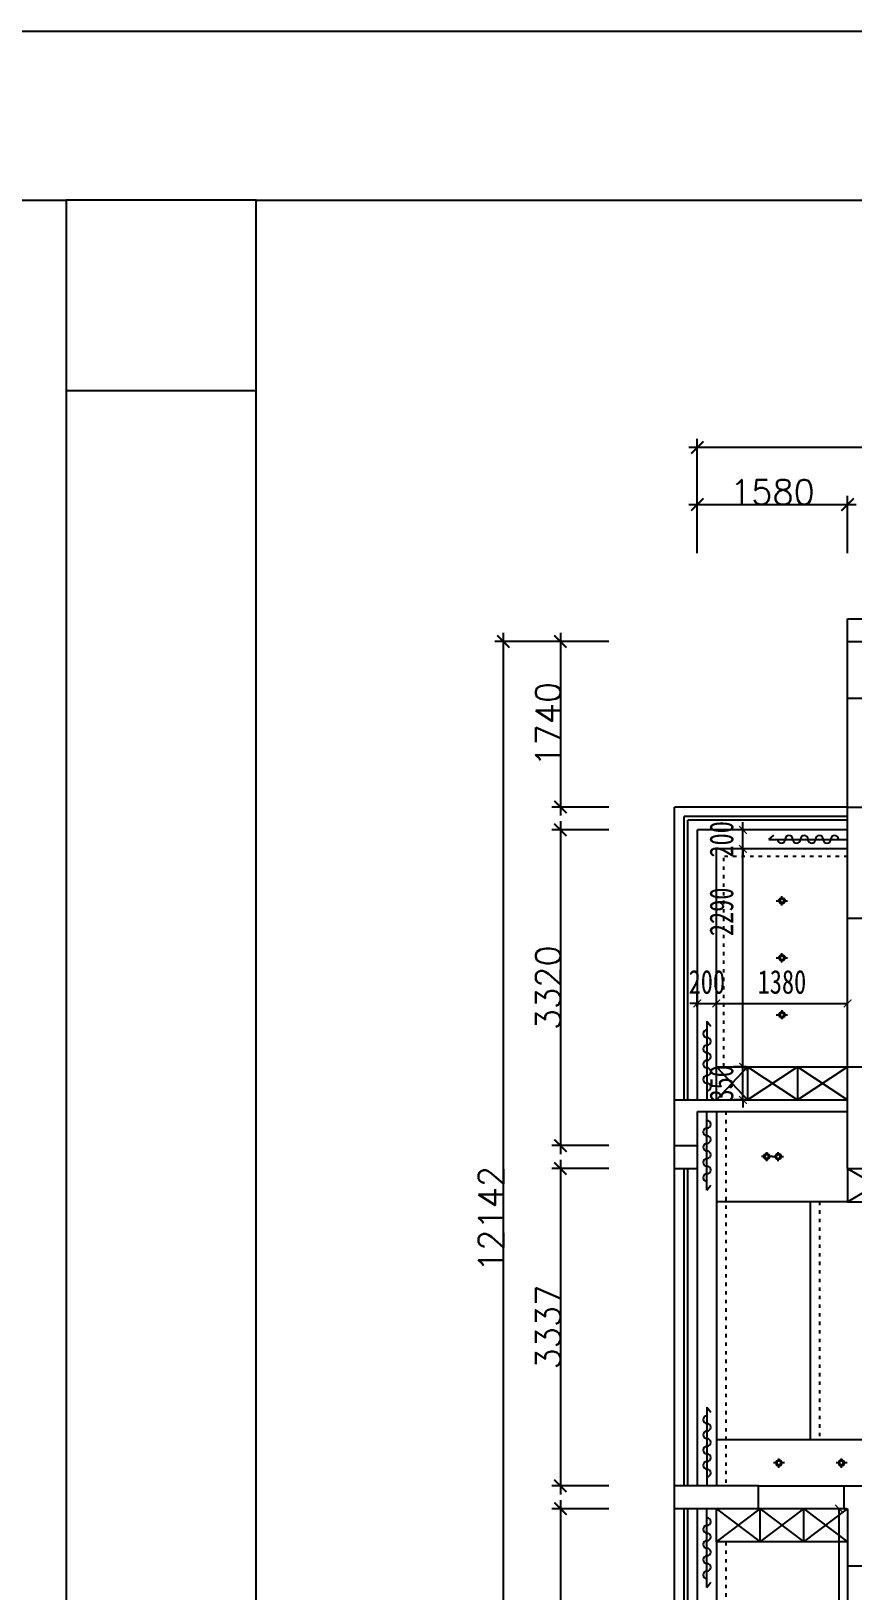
# Model space of a CAD drawing. Header units: millimetres. Extents: x -2231407 to 1513712, y -2704583 to 257.
# Drawn here: x 697244 to 705885, y -1352357 to -1335959 of the extents above; entities that cross this region are included whole.
import ezdxf

# ---------------------------------------------------------------- set-up
doc = ezdxf.new("R2010")
doc.units = ezdxf.units.MM
doc.linetypes.add('ACAD_ISO03W100', pattern=[30, 12, -18])
doc.layers.add('IBS-Refe', color=50, linetype='Continuous')
doc.styles.get("Standard").update_dxf_attribs({"font": 'txt', "bigfont": 'gbcbig.shx'})
doc.styles.add('说明文字', font='', dxfattribs={"width": 0.75})
doc.styles.get('说明文字').set_extended_font_data('SimSun')
doc.dimstyles.new('1--100', dxfattribs={"dimscale": 100, "dimtxt": 2.5, "dimasz": 0.8, "dimexe": 1, "dimexo": 0.1, "dimgap": 1, "dimtad": 3, "dimdec": 4, "dimrnd": 5, "dimzin": 0, "dimdsep": 46, "dimtxsty": '说明文字', "dimblk": 'ARCHTICK', "dimcen": 0.13, "dimazin": 0, "dimtfac": 1, "dimtdec": 4, "dimtix": 1, "dimtmove": 2, "dimatfit": 3, "dimldrblk": '0定义箭头', "dimfxl": 5, "dimfxlon": 1, "dimtvp": 1, "dimtolj": 1, "dimtzin": 0, "dimarcsym": 0})
doc.dimstyles.new('ISO-25$0', dxfattribs={"dimscale": 0, "dimtxt": 60, "dimasz": 30, "dimexe": 15, "dimexo": 15, "dimtad": 1, "dimdec": 4, "dimlunit": 6, "dimtxsty": 'Standard', "dimblk": 'ARCHTICK', "dimblk1": 'ARCHTICK', "dimblk2": 'ARCHTICK', "dimsah": 1, "dimcen": 3, "dimdle": 3, "dimse2": 1, "dimsd2": 1, "dimadec": 0, "dimazin": 0, "dimtfac": 1, "dimtdec": 4, "dimtmove": 0, "dimatfit": 3, "dimldrblk": 'DOT', "dimfxl": 1, "dimtolj": 1, "dimtzin": 0, "dimarcsym": 0})

# ---------------------------------------------------------------- blocks, each defined once
blk = doc.blocks.new('_ArchTick')
at = {"color": 0, "linetype": 'ByBlock', "const_width": 0.15}
blk.add_lwpolyline([(-0.5, -0.5), (0.5, 0.5)], dxfattribs=at)
blk = doc.blocks.new('*D395')
at = {"color": 250, "lineweight": -2}
for p, q in [((703320, -1342376), (702720, -1342376)), ((702810, -1342286), (702810, -1344206)), ((703320, -1344116), (702720, -1344116))]:
    blk.add_line(p, q, dxfattribs=at)
at = {"layer": 'Defpoints', "color": 0}
for p in [(703410, -1342376), (702810, -1344116), (703410, -1344116)]:
    blk.add_point(p, dxfattribs=at)
at = {"color": 250, "lineweight": -2, "xscale": 130, "yscale": 130, "zscale": 130}
for p, rotation in [((702810, -1342376), 90), ((702810, -1344116), 270)]:
    blk.add_blockref('_ArchTick', p, dxfattribs=dict(at, rotation=rotation))
at = {"color": 0, "insert": (702680, -1343246), "char_height": 260, "attachment_point": 5, "rotation": 90}
blk.add_mtext('1740', dxfattribs=at)
blk = doc.blocks.new('*D396')
at = {"color": 250, "lineweight": -2}
for p, q in [((703320, -1344356), (702720, -1344356)), ((702810, -1344266), (702810, -1347766)), ((703320, -1347676), (702720, -1347676))]:
    blk.add_line(p, q, dxfattribs=at)
at = {"layer": 'Defpoints', "color": 0}
for p in [(703410, -1344356), (702810, -1347676), (703410, -1347676)]:
    blk.add_point(p, dxfattribs=at)
at = {"color": 250, "lineweight": -2, "xscale": 130, "yscale": 130, "zscale": 130}
for p, rotation in [((702810, -1344356), 90), ((702810, -1347676), 270)]:
    blk.add_blockref('_ArchTick', p, dxfattribs=dict(at, rotation=rotation))
at = {"color": 0, "insert": (702680, -1346016), "char_height": 260, "attachment_point": 5, "rotation": 90}
blk.add_mtext('3320', dxfattribs=at)
blk = doc.blocks.new('*D397')
at = {"color": 250, "lineweight": -2}
for p, q in [((702810, -1347826), (702810, -1351343)), ((703320, -1347916), (702720, -1347916)), ((703320, -1351253), (702720, -1351253))]:
    blk.add_line(p, q, dxfattribs=at)
at = {"layer": 'Defpoints', "color": 0}
for p in [(703410, -1347916), (702810, -1351253), (703410, -1351253)]:
    blk.add_point(p, dxfattribs=at)
at = {"color": 250, "lineweight": -2, "xscale": 130, "yscale": 130, "zscale": 130}
for p, rotation in [((702810, -1347916), 90), ((702810, -1351253), 270)]:
    blk.add_blockref('_ArchTick', p, dxfattribs=dict(at, rotation=rotation))
at = {"color": 0, "insert": (702680, -1349584), "char_height": 260, "attachment_point": 5, "rotation": 90}
blk.add_mtext('3337', dxfattribs=at)
blk = doc.blocks.new('*D398')
at = {"color": 250, "lineweight": -2}
for p, q in [((702810, -1351403), (702810, -1354608)), ((703320, -1351493), (702720, -1351493)), ((703320, -1354518), (702720, -1354518))]:
    blk.add_line(p, q, dxfattribs=at)
at = {"layer": 'Defpoints', "color": 0}
for p in [(703410, -1351493), (702810, -1354518), (703410, -1354518)]:
    blk.add_point(p, dxfattribs=at)
at = {"color": 250, "lineweight": -2, "xscale": 130, "yscale": 130, "zscale": 130}
for p, rotation in [((702810, -1351493), 90), ((702810, -1354518), 270)]:
    blk.add_blockref('_ArchTick', p, dxfattribs=dict(at, rotation=rotation))
at = {"color": 0, "insert": (702680, -1353005), "char_height": 260, "attachment_point": 5, "rotation": 90}
blk.add_mtext('3025', dxfattribs=at)
blk = doc.blocks.new('*D399')
at = {"color": 250, "lineweight": -2}
for p, q in [((702720, -1342376), (702120, -1342376)), ((702210, -1354608), (702210, -1342286)), ((702720, -1354518), (702120, -1354518))]:
    blk.add_line(p, q, dxfattribs=at)
at = {"layer": 'Defpoints', "color": 0}
for p in [(702210, -1342376), (702810, -1342376), (702810, -1354518)]:
    blk.add_point(p, dxfattribs=at)
at = {"color": 250, "lineweight": -2, "xscale": 130, "yscale": 130, "zscale": 130}
for p, rotation in [((702210, -1342376), 90), ((702210, -1354518), 270)]:
    blk.add_blockref('_ArchTick', p, dxfattribs=dict(at, rotation=rotation))
at = {"color": 0, "insert": (702080, -1348447), "char_height": 260, "attachment_point": 5, "rotation": 90}
blk.add_mtext('12142', dxfattribs=at)
blk = doc.blocks.new('*D400')
at = {"color": 250, "lineweight": -2}
for p, q in [((704160, -1340936), (705920, -1340936)), ((704250, -1341446), (704250, -1340846)), ((705830, -1341446), (705830, -1340846))]:
    blk.add_line(p, q, dxfattribs=at)
at = {"layer": 'Defpoints', "color": 0}
for p in [(705830, -1340936), (704250, -1341536), (705830, -1341536)]:
    blk.add_point(p, dxfattribs=at)
at = {"color": 250, "lineweight": -2, "xscale": 130, "yscale": 130, "zscale": 130, "rotation": 180}
blk.add_blockref('_ArchTick', (704250, -1340936), dxfattribs=at)
at = {"color": 250, "lineweight": -2, "xscale": 130, "yscale": 130, "zscale": 130}
blk.add_blockref('_ArchTick', (705830, -1340936), dxfattribs=at)
at = {"color": 0, "insert": (705040, -1340805), "char_height": 260, "attachment_point": 5}
blk.add_mtext('1580', dxfattribs=at)
blk = doc.blocks.new('*D405')
at = {"color": 250, "lineweight": -2}
for p, q in [((704250, -1340846), (704250, -1340246)), ((715675, -1340846), (715675, -1340246)), ((715765, -1340336), (704160, -1340336))]:
    blk.add_line(p, q, dxfattribs=at)
at = {"layer": 'Defpoints', "color": 0}
for p in [(704250, -1340336), (704250, -1340936), (715675, -1340936)]:
    blk.add_point(p, dxfattribs=at)
at = {"color": 250, "lineweight": -2, "xscale": 130, "yscale": 130, "zscale": 130, "rotation": 180}
blk.add_blockref('_ArchTick', (704250, -1340336), dxfattribs=at)
at = {"color": 250, "lineweight": -2, "xscale": 130, "yscale": 130, "zscale": 130}
blk.add_blockref('_ArchTick', (715675, -1340336), dxfattribs=at)
at = {"color": 0, "insert": (709963, -1340205), "char_height": 260, "attachment_point": 5}
blk.add_mtext('11425', dxfattribs=at)
blk = doc.blocks.new('吸顶灯')
at = {"color": 54}
for p, q in [((-2231407, 4041173), (-2231407, 4041066)), ((-2231433, 4041040), (-2231557, 4041040)), ((-2231407, 4041013), (-2231407, 4040914)), ((-2231245, 4041040), (-2231380, 4041040))]:
    blk.add_line(p, q, dxfattribs=at)
for radius in [82.1, 57.5]:
    blk.add_circle((-2231407, 4041040), radius, dxfattribs=at)
blk = doc.blocks.new('*D413')
at = {"color": 1, "lineweight": -2, "ltscale": 3}
for p, q in [((705820, -1351493), (705639, -1351493)), ((705739, -1351493), (705739, -1354518)), ((705820, -1354518), (705639, -1354518))]:
    blk.add_line(p, q, dxfattribs=at)
at = {"layer": 'Defpoints', "color": 0, "ltscale": 3}
for p in [(705830, -1351493), (705739, -1354518), (705830, -1354518)]:
    blk.add_point(p, dxfattribs=at)
at = {"color": 1, "lineweight": -2, "ltscale": 3, "xscale": 80, "yscale": 80, "zscale": 80}
for p, rotation in [((705739, -1351493), 90), ((705739, -1354518), 270)]:
    blk.add_blockref('_ArchTick', p, dxfattribs=dict(at, rotation=rotation))
at = {"color": 2, "ltscale": 3, "insert": (705514, -1353005), "char_height": 250, "attachment_point": 5, "rotation": 90, "style": '说明文字'}
blk.add_mtext('\\A1;3025', dxfattribs=at)
blk = doc.blocks.new('0定义箭头')
at = {"layer": 'IBS-Refe', "color": 3}
for p, q in [((-0.37, 0), (-2.13, 0)), ((-1.44, 1.15), (-1.09, 1.44)), ((-1.44, 1.15), (-0.37, 0)), ((-1.44, -1.15), (-0.37, 0)), ((-1.09, 1.44), (0, 0)), ((-1.09, -1.44), (0, 0)), ((-1.44, -1.15), (-1.09, -1.44))]:
    blk.add_line(p, q, dxfattribs=at)
for points in [[(-1.44, 1.15), (-1.09, 1.44), (-0.37, 0), (0, 0)], [(-1.44, -1.15), (-1.09, -1.44), (-0.37, 0), (0, 0)]]:
    blk.add_solid(points, dxfattribs=at)
blk = doc.blocks.new('*D464')
at = {"color": 1, "lineweight": -2, "ltscale": 3}
for p, q in [((704250, -1346181), (704170, -1346181)), ((704250, -1346221), (704250, -1346081)), ((704250, -1346181), (704450, -1346181)), ((704450, -1346221), (704450, -1346081)), ((704450, -1346181), (704530, -1346181))]:
    blk.add_line(p, q, dxfattribs=at)
at = {"layer": 'Defpoints', "color": 0, "ltscale": 3}
for p in [(704450, -1346181), (704250, -1346231), (704450, -1346231)]:
    blk.add_point(p, dxfattribs=at)
at = {"color": 1, "lineweight": -2, "ltscale": 3, "xscale": 80, "yscale": 80, "zscale": 80}
blk.add_blockref('_ArchTick', (704250, -1346181), dxfattribs=at)
at = {"color": 1, "lineweight": -2, "ltscale": 3, "xscale": 80, "yscale": 80, "zscale": 80, "rotation": 180}
blk.add_blockref('_ArchTick', (704450, -1346181), dxfattribs=at)
at = {"color": 2, "ltscale": 3, "insert": (704350, -1345956), "char_height": 250, "attachment_point": 5, "style": '说明文字'}
blk.add_mtext('\\A1;200', dxfattribs=at)
blk = doc.blocks.new('*D465')
at = {"color": 1, "lineweight": -2, "ltscale": 3}
for p, q in [((704450, -1346221), (704450, -1346081)), ((704450, -1346181), (705830, -1346181)), ((705830, -1346181), (705830, -1346081))]:
    blk.add_line(p, q, dxfattribs=at)
at = {"layer": 'Defpoints', "color": 0, "ltscale": 3}
for p in [(705830, -1346181), (705830, -1346181), (704450, -1346231)]:
    blk.add_point(p, dxfattribs=at)
at = {"color": 1, "lineweight": -2, "ltscale": 3, "xscale": 80, "yscale": 80, "zscale": 80, "rotation": 180}
blk.add_blockref('_ArchTick', (704450, -1346181), dxfattribs=at)
at = {"color": 1, "lineweight": -2, "ltscale": 3, "xscale": 80, "yscale": 80, "zscale": 80}
blk.add_blockref('_ArchTick', (705830, -1346181), dxfattribs=at)
at = {"color": 2, "ltscale": 3, "insert": (705140, -1345956), "char_height": 250, "attachment_point": 5, "style": '说明文字'}
blk.add_mtext('\\A1;1380', dxfattribs=at)
blk = doc.blocks.new('*D466')
at = {"color": 1, "lineweight": -2, "ltscale": 3}
for p, q in [((704767, -1346846), (704630, -1346846)), ((704730, -1346846), (704730, -1346766)), ((704730, -1347196), (704730, -1346846)), ((704767, -1347196), (704630, -1347196)), ((704730, -1347196), (704730, -1347276))]:
    blk.add_line(p, q, dxfattribs=at)
at = {"layer": 'Defpoints', "color": 0, "ltscale": 3}
for p in [(704730, -1346846), (704777, -1346846), (704777, -1347196)]:
    blk.add_point(p, dxfattribs=at)
at = {"color": 1, "lineweight": -2, "ltscale": 3, "xscale": 80, "yscale": 80, "zscale": 80}
for p, rotation in [((704730, -1346846), 270), ((704730, -1347196), 90)]:
    blk.add_blockref('_ArchTick', p, dxfattribs=dict(at, rotation=rotation))
at = {"color": 2, "ltscale": 3, "insert": (704505, -1347021), "char_height": 250, "attachment_point": 5, "rotation": 90, "style": '说明文字'}
blk.add_mtext('\\A1;350', dxfattribs=at)
blk = doc.blocks.new('*D467')
at = {"color": 1, "lineweight": -2, "ltscale": 3}
for p, q in [((704730, -1344556), (704630, -1344556)), ((704730, -1346846), (704730, -1344556)), ((704767, -1346846), (704630, -1346846))]:
    blk.add_line(p, q, dxfattribs=at)
at = {"layer": 'Defpoints', "color": 0, "ltscale": 3}
for p in [(704730, -1344556), (704730, -1344556), (704777, -1346846)]:
    blk.add_point(p, dxfattribs=at)
at = {"color": 1, "lineweight": -2, "ltscale": 3, "xscale": 80, "yscale": 80, "zscale": 80}
for p, rotation in [((704730, -1344556), 90), ((704730, -1346846), 270)]:
    blk.add_blockref('_ArchTick', p, dxfattribs=dict(at, rotation=rotation))
at = {"color": 2, "ltscale": 3, "insert": (704505, -1345218), "char_height": 250, "attachment_point": 5, "rotation": 90, "style": '说明文字'}
blk.add_mtext('\\A1;2290', dxfattribs=at)
blk = doc.blocks.new('*D468')
at = {"color": 1, "lineweight": -2, "ltscale": 3}
for p, q in [((704730, -1344356), (704630, -1344356)), ((704730, -1344356), (704730, -1344276)), ((704730, -1344556), (704730, -1344356)), ((704730, -1344556), (704630, -1344556)), ((704730, -1344556), (704730, -1344636))]:
    blk.add_line(p, q, dxfattribs=at)
at = {"layer": 'Defpoints', "color": 0, "ltscale": 3}
for p in [(704730, -1344356), (704730, -1344356), (704730, -1344556)]:
    blk.add_point(p, dxfattribs=at)
at = {"color": 1, "lineweight": -2, "ltscale": 3, "xscale": 80, "yscale": 80, "zscale": 80}
for p, rotation in [((704730, -1344356), 270), ((704730, -1344556), 90)]:
    blk.add_blockref('_ArchTick', p, dxfattribs=dict(at, rotation=rotation))
at = {"color": 2, "ltscale": 3, "insert": (704505, -1344456), "char_height": 250, "attachment_point": 5, "rotation": 90, "style": '说明文字'}
blk.add_mtext('\\A1;200', dxfattribs=at)
blk = doc.blocks.new('*D543')
at = {"color": 1, "lineweight": -2, "ltscale": 3}
for p, q in [((731780, -1347276), (731780, -1347196)), ((731780, -1347276), (731680, -1347276)), ((731780, -1347276), (731780, -1347676)), ((731280, -1347676), (731880, -1347676)), ((731780, -1347676), (731780, -1347756))]:
    blk.add_line(p, q, dxfattribs=at)
at = {"layer": 'Defpoints', "color": 0, "ltscale": 3}
for p in [(731780, -1347276), (-2231407, -1347676), (731780, -1347676)]:
    blk.add_point(p, dxfattribs=at)
at = {"color": 1, "lineweight": -2, "ltscale": 3, "xscale": 80, "yscale": 80, "zscale": 80}
for p, rotation in [((731780, -1347276), 270), ((731780, -1347676), 90)]:
    blk.add_blockref('_ArchTick', p, dxfattribs=dict(at, rotation=rotation))
at = {"color": 2, "ltscale": 3, "insert": (731555, -1347476), "char_height": 250, "attachment_point": 5, "rotation": 90, "style": '说明文字'}
blk.add_mtext('\\A1;400', dxfattribs=at)

msp = doc.modelspace()

# ---------------------------------------------------------------- linework, layer by layer
at = {"ltscale": 3}
for p, q in [((705830.32054, -1342135.94222), (711920.32054, -1342135.94222)), ((705830.32054, -1342375.94222), (705830.32054, -1342135.94222)), ((705830.32054, -1342375.94222), (708675.32054, -1342375.94222)), ((705830.32054, -1344115.94222), (706130.32054, -1344115.94222)), ((705830.32054, -1345285.94222), (705830.32054, -1344115.94222)), ((705830.32054, -1345285.94222), (706070.32054, -1345285.94222)), ((705830.32054, -1346845.94222), (706070.32054, -1346845.94222)), ((705830.32054, -1347915.94222), (705830.32054, -1346845.94222)), ((704010.32054, -1347675.94222), (704250.32054, -1347675.94222)), ((704010.32054, -1347915.94222), (704010.32054, -1347675.94222)), ((704250.32054, -1347915.94222), (704250.32054, -1347675.94222)), ((704010.32054, -1347915.94222), (704250.32054, -1347915.94222)), ((705830.32054, -1347915.94222), (706422.84183, -1347915.94222)), ((704892.84183, -1351252.94222), (704010.32054, -1351252.94222)), ((704010.32054, -1351492.94222), (704010.32054, -1351252.94222)), ((704892.84183, -1351492.94222), (704892.84183, -1351252.94222)), ((705792.84183, -1351492.94222), (705792.84183, -1351252.94222)), ((705792.84183, -1351252.94222), (706422.84183, -1351252.94222)), ((704892.84183, -1351492.94222), (704010.32054, -1351492.94222)), ((705792.84183, -1351492.94222), (705830.32054, -1351492.94222)), ((705830.32054, -1351492.94222), (705830.32054, -1352092.94222)), ((705830.32054, -1352092.94222), (706070.32054, -1352092.94222))]:
    msp.add_line(p, q, dxfattribs=at)
at = {"color": 1, "ltscale": 3}
for p, q in [((705830.32054, -1342975.94222), (705830.32054, -1342375.94222)), ((706070.32054, -1342975.94222), (705830.32054, -1342975.94222)), ((704010.32054, -1347195.94222), (705830.32054, -1347195.94222)), ((704010.32054, -1347675.94222), (704010.32054, -1347195.94222)), ((704250.32054, -1347315.94222), (705830.32054, -1347315.94222)), ((704250.32054, -1347675.94222), (704250.32054, -1347315.94222)), ((704892.84183, -1351252.94222), (705792.84183, -1351252.94222)), ((705792.84183, -1351492.94222), (704892.84183, -1351492.94222))]:
    msp.add_line(p, q, dxfattribs=at)
at = {"color": 8}
for p, q in [((705830.32054, -1344115.94222), (705830.32054, -1342975.94222)), ((704010.32054, -1347195.94222), (704010.32054, -1344115.94222)), ((704010.32054, -1347195.94222), (704010.32054, -1344115.94222)), ((705830.32054, -1344115.94222), (704010.32054, -1344115.94222)), ((704250.32054, -1347195.94222), (704250.32054, -1344355.94222)), ((705830.32054, -1344355.94222), (704250.32054, -1344355.94222)), ((705003.14833, -1344455.94222), (705056.17179, -1344412.77912)), ((705003.14833, -1344455.94222), (705830.32054, -1344455.94222)), ((705830.32054, -1346845.94222), (705830.32054, -1345285.94222)), ((704350.32054, -1346368.77001), (704350.32054, -1347195.94222)), ((704350.32054, -1346368.77001), (704393.48363, -1346421.79346)), ((704776.9872, -1346845.94222), (704776.9872, -1347195.94222)), ((705303.65387, -1346845.94222), (705303.65387, -1347195.94222)), ((704350.32054, -1348143.11442), (704350.32054, -1347315.94222)), ((704010.32054, -1351252.94222), (704010.32054, -1347915.94222)), ((704250.32054, -1351252.94222), (704250.32054, -1347915.94222)), ((705830.32054, -1348265.94222), (706422.84183, -1347915.94222)), ((705830.32054, -1347915.94222), (706422.84183, -1348265.94222)), ((704350.32054, -1348143.11442), (704393.48363, -1348090.09097)), ((704350.32054, -1350425.77001), (704350.32054, -1351252.94222)), ((704350.32054, -1350425.77001), (704393.48363, -1350478.79346)), ((704010.32054, -1354517.94222), (704010.32054, -1351492.94222)), ((704250.32054, -1354517.94222), (704250.32054, -1351492.94222)), ((704350.32054, -1352320.11442), (704350.32054, -1351492.94222)), ((704910.32054, -1351842.94222), (704910.32054, -1351492.94222)), ((705370.32054, -1351842.94222), (705370.32054, -1351492.94222)), ((705830.32054, -1352092.94222), (705830.32054, -1353902.94222)), ((704350.32054, -1352320.11442), (704393.48363, -1352267.09097))]:
    msp.add_line(p, q, dxfattribs=at)
at = {"color": 4}
for p, q in [((704110.32054, -1347195.94222), (704110.32054, -1344215.94222)), ((705830.32054, -1344215.94222), (704110.32054, -1344215.94222)), ((704150.32054, -1347195.94222), (704150.32054, -1344255.94222)), ((705830.32054, -1344255.94222), (704150.32054, -1344255.94222)), ((704450.32054, -1347195.94222), (704450.32054, -1344555.94222)), ((705830.32054, -1344555.94222), (704450.32054, -1344555.94222)), ((704450.32054, -1346845.94222), (705830.32054, -1346845.94222)), ((704450.32054, -1347315.94222), (704450.32054, -1351252.94222)), ((704110.32054, -1351252.94222), (704110.32054, -1347915.94222)), ((704150.32054, -1351252.94222), (704150.32054, -1347915.94222)), ((705830.32054, -1347915.94222), (705830.32054, -1348265.94222)), ((705830.32054, -1348265.94222), (704450.32054, -1348265.94222)), ((705436.58118, -1348265.94222), (705436.58118, -1350770.94222)), ((705830.32054, -1348265.94222), (706422.84183, -1348265.94222)), ((706422.84183, -1350770.94222), (704450.32054, -1350770.94222)), ((704110.32054, -1354517.94222), (704110.32054, -1351492.94222)), ((704150.32054, -1354517.94222), (704150.32054, -1351492.94222)), ((704450.32054, -1351842.94222), (704450.32054, -1351492.94222)), ((705830.32054, -1351842.94222), (704450.32054, -1351842.94222)), ((704450.32054, -1351842.94222), (704450.32054, -1354167.94222))]:
    msp.add_line(p, q, dxfattribs=at)
at = {"color": 6, "linetype": 'ACAD_ISO03W100', "ltscale": 3}
for p, q in [((704530.32054, -1346845.94222), (704530.32054, -1344635.94222)), ((705830.32054, -1344635.94222), (704530.32054, -1344635.94222)), ((704550.32054, -1347315.94222), (704550.32054, -1351252.94222)), ((705536.58118, -1348265.94222), (705536.58118, -1350770.94222)), ((704550.32054, -1351842.94222), (704550.32054, -1354167.94222))]:
    msp.add_line(p, q, dxfattribs=at)
at = {"color": 7, "ltscale": 3}
for points in [[(492680.32561, -1335959.26675), (818565.58796, -1335959.26675), (818565.58796, -1362077.18379), (492680.32561, -1362077.18379)], [(676905.32054, -1337735.94222), (697610.32054, -1337735.94222), (697610.32054, -1359157.94222), (676905.32054, -1359157.94222)], [(697610.32054, -1339735.94222), (699610.32054, -1339735.94222), (699610.32054, -1337735.94222), (697610.32054, -1337735.94222)], [(699610.32054, -1337735.94222), (720315.32054, -1337735.94222), (720315.32054, -1359157.94222), (699610.32054, -1359157.94222)]]:
    msp.add_lwpolyline(points, close=True, dxfattribs=at)
at = {"color": 8}
for points in [[(704450.32054, -1347195.94222), (704776.9872, -1346845.94222), (705303.65387, -1347195.94222), (705830.32054, -1346845.94222)], [(704450.32054, -1346845.94222), (704776.9872, -1347195.94222), (705303.65387, -1346845.94222), (705830.32054, -1347195.94222)], [(704450.32054, -1351842.94222), (704910.32054, -1351492.94222), (705370.32054, -1351842.94222), (705830.32054, -1351492.94222)], [(704450.32054, -1351492.94222), (704910.32054, -1351842.94222), (705370.32054, -1351492.94222), (705830.32054, -1351842.94222)]]:
    msp.add_lwpolyline(points, dxfattribs=at)
for centre, start, end in [((705133.86639, -1344455.94222), 180, 0), ((705213.86639, -1344455.94222), 0, 180), ((705293.86639, -1344455.94222), 180, 0), ((705373.86639, -1344455.94222), 0, 180), ((705453.86639, -1344455.94222), 180, 0), ((705533.86639, -1344455.94222), 0, 180), ((705613.86639, -1344455.94222), 180, 0), ((705693.86639, -1344455.94222), 0, 180), ((704350.32054, -1346499.48807), 90, 270), ((704350.32054, -1346579.48807), 270, 90), ((704350.32054, -1346659.48807), 90, 270), ((704350.32054, -1346739.48807), 270, 90), ((704350.32054, -1346819.48807), 90, 270), ((704350.32054, -1346899.48807), 270, 90), ((704350.32054, -1346979.48807), 90, 270), ((704350.32054, -1347059.48807), 270, 90), ((704350.32054, -1347532.39636), 90, 270), ((704350.32054, -1347452.39636), 270, 90), ((704350.32054, -1347692.39636), 90, 270), ((704350.32054, -1347612.39636), 270, 90), ((704350.32054, -1347852.39636), 90, 270), ((704350.32054, -1347772.39636), 270, 90), ((704350.32054, -1348012.39636), 90, 270), ((704350.32054, -1347932.39636), 270, 90), ((704350.32054, -1350556.48807), 90, 270), ((704350.32054, -1350636.48807), 270, 90), ((704350.32054, -1350716.48807), 90, 270), ((704350.32054, -1350796.48807), 270, 90), ((704350.32054, -1350876.48807), 90, 270), ((704350.32054, -1350956.48807), 270, 90), ((704350.32054, -1351036.48807), 90, 270), ((704350.32054, -1351116.48807), 270, 90), ((704350.32054, -1351629.39636), 270, 90), ((704350.32054, -1351709.39636), 90, 270), ((704350.32054, -1351789.39636), 270, 90), ((704350.32054, -1351869.39636), 90, 270), ((704350.32054, -1351949.39636), 270, 90), ((704350.32054, -1352029.39636), 90, 270), ((704350.32054, -1352109.39636), 270, 90), ((704350.32054, -1352189.39636), 90, 270)]:
    msp.add_arc(centre, 40, start, end, dxfattribs=at)

# ---------------------------------------------------------------- block references
at = {"yscale": 0.375, "zscale": 0.375, "rotation": 180}
for p, xscale in [((-131637.22967, 170288.9153), 0.375), ((-131637.22967, 169688.9153), 0.375), ((1541757.05499, 167598.9153), -0.375), ((-131676.41392, 167598.9153), 0.375), ((1541885.37784, 164377.9153), -0.375), ((1542542.88494, 164377.9153), -0.375)]:
    msp.add_blockref('吸顶灯', p, dxfattribs=dict(at, xscale=xscale))
at = {"xscale": -0.375, "yscale": 0.375, "zscale": 0.375}
msp.add_blockref('吸顶灯', (-131637.22967, -2861690.79973), dxfattribs=at)

# ---------------------------------------------------------------- dimensions: what is measured, and where the dimension line sits
for base, p1, p2, picture, middle in [((704250.32054, -1340335.94222), (715675.32054, -1340935.94222), (704250.32054, -1340935.94222), '*D405', (709962.82054, -1340205.31722)), ((705830.32054, -1340935.94222), (704250.32054, -1341535.94222), (705830.32054, -1341535.94222), '*D400', (705040.32054, -1340805.31722))]:
    dim = msp.add_linear_dim(base=base, p1=p1, p2=p2, dimstyle='ISO-25$0', override={"dimscale": 1, "dimtxt": 260, "dimasz": 130, "dimexe": 90, "dimexo": 90, "dimdec": 0, "dimlunit": 2, "dimsah": 0, "dimcen": 2.5, "dimdle": 90, "dimse2": 0, "dimsd2": 0, "dimtdec": 0, "dimldrblk": 'ArchTick', "dimtolj": 0, "dimtzin": 8})
    dim.commit()
    dim.dimension.update_dxf_attribs({"geometry": picture, "text_midpoint": middle})
for base, p1, p2, picture, middle in [((702210.32054, -1342375.94222), (702810.32054, -1354517.94222), (702810.32054, -1342375.94222), '*D399', (702079.69554, -1348446.94222)), ((702810.32054, -1344115.94222), (703410.32054, -1342375.94222), (703410.32054, -1344115.94222), '*D395', (702679.69554, -1343245.94222)), ((702810.32054, -1347675.94222), (703410.32054, -1344355.94222), (703410.32054, -1347675.94222), '*D396', (702679.69554, -1346015.94222)), ((702810.32054, -1351252.94222), (703410.32054, -1347915.94222), (703410.32054, -1351252.94222), '*D397', (702679.69554, -1349584.44222)), ((702810.32054, -1354517.94222), (703410.32054, -1351492.94222), (703410.32054, -1354517.94222), '*D398', (702679.69554, -1353005.44222))]:
    dim = msp.add_linear_dim(base=base, p1=p1, p2=p2, angle=90, dimstyle='ISO-25$0', override={"dimscale": 1, "dimtxt": 260, "dimasz": 130, "dimexe": 90, "dimexo": 90, "dimdec": 0, "dimlunit": 2, "dimsah": 0, "dimcen": 2.5, "dimdle": 90, "dimse2": 0, "dimsd2": 0, "dimtdec": 0, "dimldrblk": 'ArchTick', "dimtolj": 0, "dimtzin": 8})
    dim.commit()
    dim.dimension.update_dxf_attribs({"geometry": picture, "text_midpoint": middle})
at = {"color": 1, "ltscale": 3}
for base, p1, p2, picture, middle in [((704730.02634, -1344355.94222), (704730.02634, -1344555.94222), (704730.02634, -1344355.94222), '*D468', (704505.02634, -1344455.94222)), ((704730.02634, -1346845.94222), (704776.9872, -1347195.94222), (704776.9872, -1346845.94222), '*D466', (704505.02634, -1347020.94222)), ((731780.32054, -1347675.94222), (731780.32054, -1347275.94222), (-2231406.80054, -1347675.94222), '*D543', (731555.32054, -1347475.94222)), ((705739.04329, -1354517.94222), (705830.32054, -1351492.94222), (705830.32054, -1354517.94222), '*D413', (705514.04329, -1353005.44222))]:
    dim = msp.add_linear_dim(base=base, p1=p1, p2=p2, angle=90, dimstyle='1--100', override={"dimarcsym": 1}, dxfattribs=at)
    dim.commit()
    dim.dimension.update_dxf_attribs({"geometry": picture, "text_midpoint": middle})
dim = msp.add_linear_dim(base=(704730.02634, -1344555.94222), p1=(704776.9872, -1346845.94222), p2=(704730.02634, -1344555.94222), angle=90, dimstyle='1--100', override={"dimarcsym": 1}, dxfattribs=at)
dim.commit()
dim.dimension.update_dxf_attribs({"geometry": '*D467', "text_midpoint": (704505.02634, -1345218.22496), "dimtype": 160})
for base, p1, p2, picture, middle in [((704450.32054, -1346180.83001), (704250.32054, -1346231.21486), (704450.32054, -1346231.21486), '*D464', (704350.32054, -1345955.83001)), ((705830.32054, -1346180.83001), (704450.32054, -1346231.21486), (705830.32054, -1346180.83001), '*D465', (705140.32054, -1345955.83001))]:
    dim = msp.add_linear_dim(base=base, p1=p1, p2=p2, dimstyle='1--100', override={"dimarcsym": 1}, dxfattribs=at)
    dim.commit()
    dim.dimension.update_dxf_attribs({"geometry": picture, "text_midpoint": middle})

doc.saveas('drawing.dxf')
